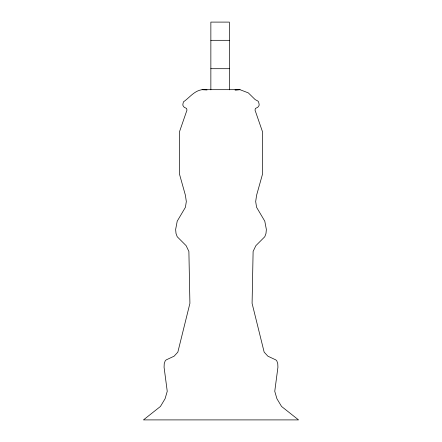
<?xml version="1.0" encoding="UTF-8"?>
<svg xmlns="http://www.w3.org/2000/svg" width="442" height="442" viewBox="0 0 442 442"><rect width="100%" height="100%" fill="white"/><g stroke="black" fill="none" stroke-linecap="round" stroke-linejoin="round"><path stroke-width="0.66" d="M202.044 89.682C194.016 90.875 189.574 97.688 183.43 101.875L182.855 104.334L182.977 105.638L184.264 107.351L186.579 108.417L186.983 110.091L179.502 131.727L179.502 174.187L185.425 195.325L186.32 201.558L185.425 207.287L177.214 221.171L175.64 229.47L176.01 233.437L177.214 236.735L186.137 245.675L188.889 251.443L189.911 303.361L177.839 352.136L174.12 356.18L166.137 359.926L165.17 360.932L164.247 363.611L164.07 367.219L167.242 391.303L165.087 398.717L160.44 406.463L143.462 419.9L298.538 419.9L281.56 406.463L276.913 398.717L274.758 391.303L277.93 367.219L277.753 363.611L276.83 360.932L275.863 359.926L267.88 356.18L264.161 352.136L252.089 303.361L253.111 251.443L255.863 245.675L264.786 236.735L265.99 233.437L266.36 229.47L264.786 221.171L256.575 207.287L255.68 201.558L256.575 195.325L262.498 174.187L262.498 131.727L255.017 110.091L255.421 108.417L257.736 107.351L259.023 105.638L259.145 104.334L258.57 101.875L257.913 101.074L255.156 99.588L248.321 92.881L239.956 89.682L202.044 89.682L207.022 89.958M234.978 89.958L239.802 89.682M235.398 89.936L239.956 89.682M210.856 40.316L229.337 40.316M210.856 68.703L229.337 68.703M229.337 89.825L229.337 22.1L210.856 22.1L210.856 89.825"/></g></svg>
